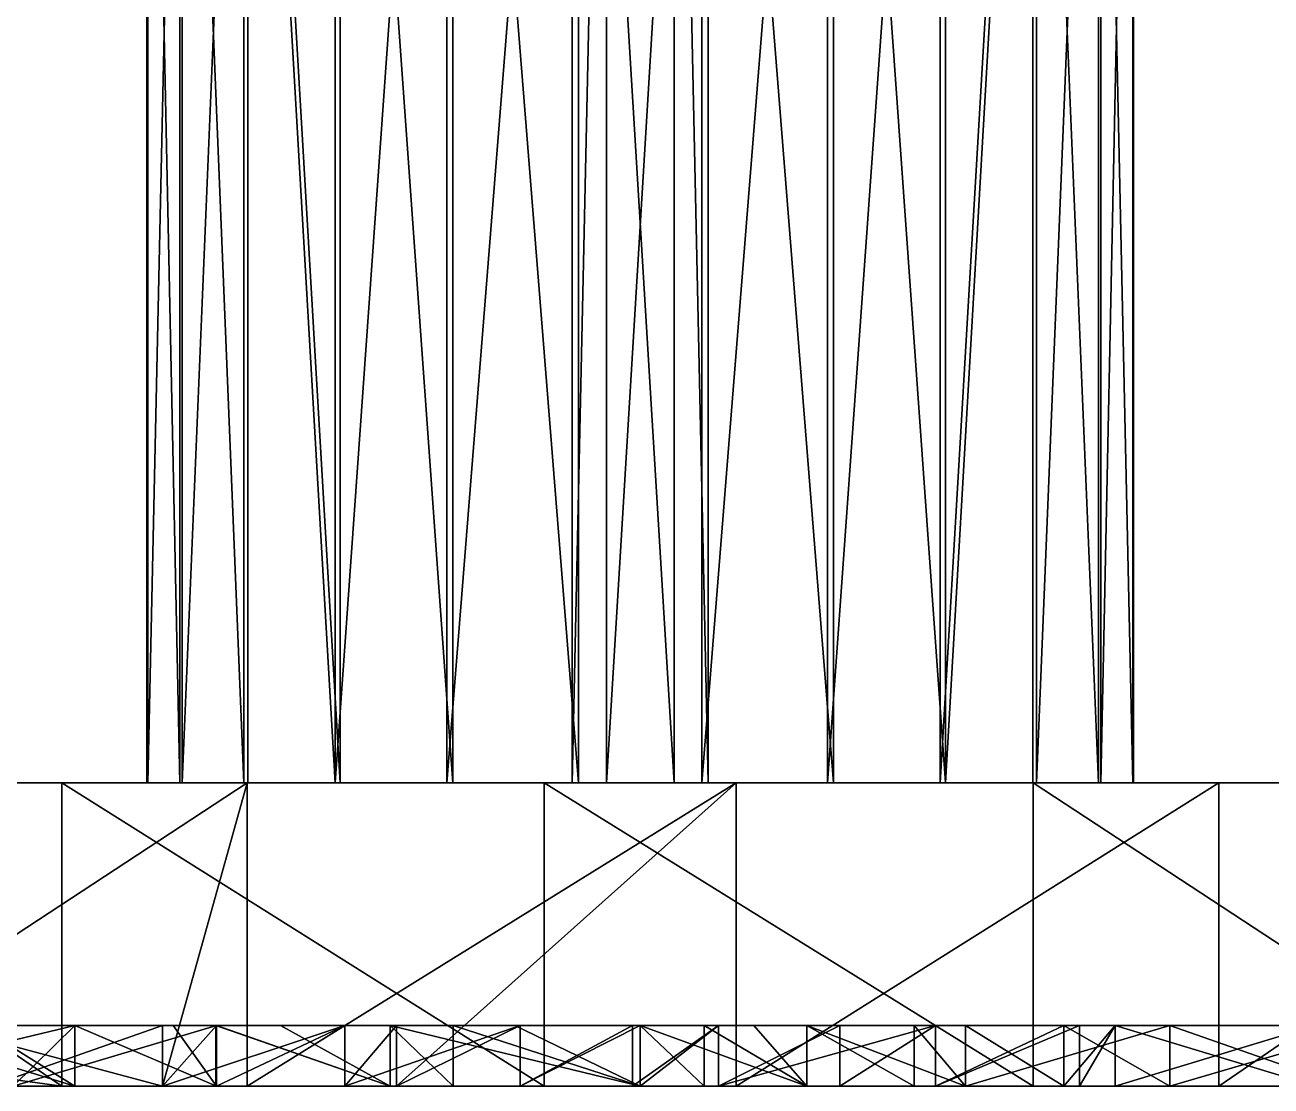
# Model space of a CAD drawing. Extents: x -15.8 to 15.2, y -17.4 to 0.1.
# Drawn here: x -5.42 to 4.87, y -17.4 to -8.64 of the extents above; entities that cross this region are included whole.
import ezdxf

# ---------------------------------------------------------------- set-up
doc = ezdxf.new("R2010")
doc.units = 0
doc.header["$MEASUREMENT"] = 0
doc.layers.add('LAYER14', color=7, linetype='CONTINUOUS')

msp = doc.modelspace()

# ---------------------------------------------------------------- linework, layer by layer
at = {"layer": 'LAYER14'}
for points in [[(-4.145, -14.895, 3.74), (-4.415, -1.88, 2.703), (-4.415, -14.895, 2.703), (-4.145, -14.895, 3.74)], [(-4.415, -1.88, 2.703), (-4.145, -14.895, 3.74), (-4.145, -1.88, 3.74), (-4.415, -1.88, 2.703)], [(-4.415, -14.895, 2.703), (-4.409, -1.88, 1.632), (-4.409, -14.895, 1.632), (-4.415, -14.895, 2.703)], [(-4.409, -1.88, 1.632), (-4.415, -14.895, 2.703), (-4.415, -1.88, 2.703), (-4.409, -1.88, 1.632)], [(-4.409, -14.895, 1.632), (-4.125, -1.88, 0.599), (-4.125, -14.895, 0.599), (-4.409, -14.895, 1.632)], [(-4.125, -1.88, 0.599), (-4.409, -14.895, 1.632), (-4.409, -1.88, 1.632), (-4.125, -1.88, 0.599)], [(-3.615, -14.895, 4.671), (-4.145, -1.88, 3.74), (-4.145, -14.895, 3.74), (-3.615, -14.895, 4.671)], [(-4.145, -1.88, 3.74), (-3.615, -14.895, 4.671), (-3.615, -1.88, 4.671), (-4.145, -1.88, 3.74)], [(-4.125, -14.895, 0.599), (-3.583, -1.88, -0.326), (-3.583, -14.895, -0.326), (-4.125, -14.895, 0.599)], [(-3.583, -1.88, -0.326), (-4.125, -14.895, 0.599), (-4.125, -1.88, 0.599), (-3.583, -1.88, -0.326)], [(-2.862, -14.895, 5.434), (-3.615, -1.88, 4.671), (-3.615, -14.895, 4.671), (-2.862, -14.895, 5.434)], [(-3.615, -1.88, 4.671), (-2.862, -14.895, 5.434), (-2.862, -1.88, 5.434), (-3.615, -1.88, 4.671)], [(-2.82, -14.895, -1.079), (-3.583, -1.88, -0.326), (-2.82, -1.88, -1.079), (-2.82, -14.895, -1.079)], [(-3.583, -1.88, -0.326), (-2.82, -14.895, -1.079), (-3.583, -14.895, -0.326), (-3.583, -1.88, -0.326)], [(-2.862, -14.895, 5.434), (-1.938, -1.88, 5.976), (-2.862, -1.88, 5.434), (-2.862, -14.895, 5.434)], [(-1.938, -1.88, 5.976), (-2.862, -14.895, 5.434), (-1.938, -14.895, 5.976), (-1.938, -1.88, 5.976)], [(-1.889, -14.895, -1.609), (-2.82, -1.88, -1.079), (-1.889, -1.88, -1.609), (-1.889, -14.895, -1.609)], [(-2.82, -1.88, -1.079), (-1.889, -14.895, -1.609), (-2.82, -14.895, -1.079), (-2.82, -1.88, -1.079)], [(-1.938, -14.895, 5.976), (-0.904, -1.88, 6.259), (-1.938, -1.88, 5.976), (-1.938, -14.895, 5.976)], [(-0.904, -1.88, 6.259), (-1.938, -14.895, 5.976), (-0.904, -14.895, 6.259), (-0.904, -1.88, 6.259)], [(-0.852, -14.895, -1.879), (-1.889, -1.88, -1.609), (-0.852, -1.88, -1.879), (-0.852, -14.895, -1.879)], [(-1.889, -1.88, -1.609), (-0.852, -14.895, -1.879), (-1.889, -14.895, -1.609), (-1.889, -1.88, -1.609)], [(-0.904, -14.895, 6.259), (-0.622, -1.88, 6.261), (-0.904, -1.88, 6.259), (-0.904, -14.895, 6.259)], [(-0.622, -1.88, 6.261), (-0.904, -14.895, 6.259), (-0.622, -14.895, 6.261), (-0.622, -1.88, 6.261)], [(-0.063, -14.895, -1.875), (-0.852, -1.88, -1.879), (-0.063, -1.88, -1.875), (-0.063, -14.895, -1.875)], [(-0.852, -1.88, -1.879), (-0.063, -14.895, -1.875), (-0.852, -14.895, -1.879), (-0.852, -1.88, -1.879)], [(-0.622, -14.895, 6.261), (0.167, -1.88, 6.267), (-0.622, -1.88, 6.261), (-0.622, -14.895, 6.261)], [(0.167, -1.88, 6.267), (-0.622, -14.895, 6.261), (0.167, -14.895, 6.267), (0.167, -1.88, 6.267)], [(0.219, -14.895, -1.873), (-0.063, -1.88, -1.875), (0.219, -1.88, -1.873), (0.219, -14.895, -1.873)], [(-0.063, -1.88, -1.875), (0.219, -14.895, -1.873), (-0.063, -14.895, -1.875), (-0.063, -1.88, -1.875)], [(0.167, -14.895, 6.267), (1.204, -1.88, 5.996), (0.167, -1.88, 6.267), (0.167, -14.895, 6.267)], [(1.204, -1.88, 5.996), (0.167, -14.895, 6.267), (1.204, -14.895, 5.996), (1.204, -1.88, 5.996)], [(1.253, -14.895, -1.589), (0.219, -1.88, -1.873), (1.253, -1.88, -1.589), (1.253, -14.895, -1.589)], [(0.219, -1.88, -1.873), (1.253, -14.895, -1.589), (0.219, -14.895, -1.873), (0.219, -1.88, -1.873)], [(1.204, -14.895, 5.996), (2.135, -1.88, 5.466), (1.204, -1.88, 5.996), (1.204, -14.895, 5.996)], [(2.135, -1.88, 5.466), (1.204, -14.895, 5.996), (2.135, -14.895, 5.466), (2.135, -1.88, 5.466)], [(2.177, -14.895, -1.047), (1.253, -1.88, -1.589), (2.177, -1.88, -1.047), (2.177, -14.895, -1.047)], [(1.253, -1.88, -1.589), (2.177, -14.895, -1.047), (1.253, -14.895, -1.589), (1.253, -1.88, -1.589)], [(2.135, -14.895, 5.466), (2.898, -1.88, 4.713), (2.135, -1.88, 5.466), (2.135, -14.895, 5.466)], [(2.898, -1.88, 4.713), (2.135, -14.895, 5.466), (2.898, -14.895, 4.713), (2.898, -1.88, 4.713)], [(2.93, -1.88, -0.284), (2.177, -14.895, -1.047), (2.177, -1.88, -1.047), (2.93, -1.88, -0.284)], [(2.177, -14.895, -1.047), (2.93, -1.88, -0.284), (2.93, -14.895, -0.284), (2.177, -14.895, -1.047)], [(2.898, -1.88, 4.713), (3.44, -14.895, 3.789), (3.44, -1.88, 3.789), (2.898, -1.88, 4.713)], [(3.44, -14.895, 3.789), (2.898, -1.88, 4.713), (2.898, -14.895, 4.713), (3.44, -14.895, 3.789)], [(3.46, -1.88, 0.647), (2.93, -14.895, -0.284), (2.93, -1.88, -0.284), (3.46, -1.88, 0.647)], [(2.93, -14.895, -0.284), (3.46, -1.88, 0.647), (3.46, -14.895, 0.647), (2.93, -14.895, -0.284)], [(3.44, -1.88, 3.789), (3.724, -14.895, 2.755), (3.724, -1.88, 2.755), (3.44, -1.88, 3.789)], [(3.724, -14.895, 2.755), (3.44, -1.88, 3.789), (3.44, -14.895, 3.789), (3.724, -14.895, 2.755)], [(3.73, -1.88, 1.684), (3.46, -14.895, 0.647), (3.46, -1.88, 0.647), (3.73, -1.88, 1.684)], [(3.46, -14.895, 0.647), (3.73, -1.88, 1.684), (3.73, -14.895, 1.684), (3.46, -14.895, 0.647)], [(3.724, -1.88, 2.755), (3.73, -14.895, 1.684), (3.73, -1.88, 1.684), (3.724, -1.88, 2.755)], [(3.73, -14.895, 1.684), (3.724, -1.88, 2.755), (3.724, -14.895, 2.755), (3.73, -14.895, 1.684)], [(-8.778, -14.895, -10.832), (-7.405, -14.895, 16.011), (-5.119, -14.895, -12.571), (-8.778, -14.895, -10.832)], [(-5.119, -17.397, -12.571), (-8.778, -14.895, -10.832), (-5.119, -14.895, -12.571), (-5.119, -17.397, -12.571)], [(-8.778, -14.895, -10.832), (-5.119, -17.397, -12.571), (-8.778, -16.897, -10.832), (-8.778, -14.895, -10.832)], [(-5.119, -14.895, -12.571), (-7.405, -14.895, 16.011), (-4.415, -14.895, 2.703), (-5.119, -14.895, -12.571)], [(-4.415, -14.895, 2.703), (-7.405, -14.895, 16.011), (-3.588, -14.895, 17.368), (-4.415, -14.895, 2.703)], [(-7.405, -17.397, 16.011), (-3.588, -14.895, 17.368), (-7.405, -14.895, 16.011), (-7.405, -17.397, 16.011)], [(-3.588, -14.895, 17.368), (-7.405, -17.397, 16.011), (-4.287, -17.397, 17.12), (-3.588, -14.895, 17.368)], [(-5.119, -14.895, -12.571), (-4.409, -14.895, 1.632), (-1.135, -14.895, -13.304), (-5.119, -14.895, -12.571)], [(-4.409, -14.895, 1.632), (-5.119, -14.895, -12.571), (-4.415, -14.895, 2.703), (-4.409, -14.895, 1.632)], [(-1.135, -17.397, -13.304), (-5.119, -14.895, -12.571), (-1.135, -14.895, -13.304), (-1.135, -17.397, -13.304)], [(-5.119, -14.895, -12.571), (-1.135, -17.397, -13.304), (-5.119, -17.397, -12.571), (-5.119, -14.895, -12.571)], [(-4.415, -14.895, 2.703), (-3.588, -14.895, 17.368), (-4.145, -14.895, 3.74), (-4.415, -14.895, 2.703)], [(-1.135, -14.895, -13.304), (-4.409, -14.895, 1.632), (-4.125, -14.895, 0.599), (-1.135, -14.895, -13.304)], [(-3.588, -17.397, 17.368), (-3.588, -14.895, 17.368), (-4.287, -17.397, 17.12), (-3.588, -17.397, 17.368)], [(-4.145, -14.895, 3.74), (-3.588, -14.895, 17.368), (-3.615, -14.895, 4.671), (-4.145, -14.895, 3.74)], [(-1.135, -14.895, -13.304), (-4.125, -14.895, 0.599), (-3.583, -14.895, -0.326), (-1.135, -14.895, -13.304)], [(-3.615, -14.895, 4.671), (-3.588, -14.895, 17.368), (-2.862, -14.895, 5.434), (-3.615, -14.895, 4.671)], [(-2.862, -14.895, 5.434), (-3.588, -14.895, 17.368), (0.45, -14.895, 17.691), (-2.862, -14.895, 5.434)], [(-3.588, -17.397, 17.368), (0.45, -14.895, 17.691), (-3.588, -14.895, 17.368), (-3.588, -17.397, 17.368)], [(0.45, -14.895, 17.691), (-3.588, -17.397, 17.368), (-2.354, -17.397, 17.467), (0.45, -14.895, 17.691)], [(-1.135, -14.895, -13.304), (-3.583, -14.895, -0.326), (-2.82, -14.895, -1.079), (-1.135, -14.895, -13.304)], [(-2.862, -14.895, 5.434), (0.45, -14.895, 17.691), (-1.938, -14.895, 5.976), (-2.862, -14.895, 5.434)], [(-1.135, -14.895, -13.304), (-2.82, -14.895, -1.079), (-1.889, -14.895, -1.609), (-1.135, -14.895, -13.304)], [(-2.354, -17.397, 17.467), (0.45, -17.397, 17.691), (0.45, -14.895, 17.691), (-2.354, -17.397, 17.467)], [(-1.938, -14.895, 5.976), (0.45, -14.895, 17.691), (-0.904, -14.895, 6.259), (-1.938, -14.895, 5.976)], [(-1.135, -14.895, -13.304), (-1.889, -14.895, -1.609), (-0.852, -14.895, -1.879), (-1.135, -14.895, -13.304)], [(-1.135, -14.895, -13.304), (-0.852, -14.895, -1.879), (2.903, -14.895, -12.981), (-1.135, -14.895, -13.304)], [(2.903, -17.397, -12.981), (-1.135, -14.895, -13.304), (2.903, -14.895, -12.981), (2.903, -17.397, -12.981)], [(-1.135, -14.895, -13.304), (2.903, -17.397, -12.981), (-1.135, -17.397, -13.304), (-1.135, -14.895, -13.304)], [(-0.904, -14.895, 6.259), (0.45, -14.895, 17.691), (-0.622, -14.895, 6.261), (-0.904, -14.895, 6.259)], [(2.903, -14.895, -12.981), (-0.852, -14.895, -1.879), (-0.063, -14.895, -1.875), (2.903, -14.895, -12.981)], [(-0.622, -14.895, 6.261), (0.45, -14.895, 17.691), (0.167, -14.895, 6.267), (-0.622, -14.895, 6.261)], [(2.903, -14.895, -12.981), (-0.063, -14.895, -1.875), (0.219, -14.895, -1.873), (2.903, -14.895, -12.981)], [(0.167, -14.895, 6.267), (0.45, -14.895, 17.691), (1.204, -14.895, 5.996), (0.167, -14.895, 6.267)], [(2.903, -14.895, -12.981), (0.219, -14.895, -1.873), (1.253, -14.895, -1.589), (2.903, -14.895, -12.981)], [(1.204, -14.895, 5.996), (0.45, -14.895, 17.691), (4.434, -14.895, 16.958), (1.204, -14.895, 5.996)], [(0.45, -17.397, 17.691), (4.434, -14.895, 16.958), (0.45, -14.895, 17.691), (0.45, -17.397, 17.691)], [(4.434, -14.895, 16.958), (0.45, -17.397, 17.691), (4.434, -17.397, 16.958), (4.434, -14.895, 16.958)], [(1.204, -14.895, 5.996), (4.434, -14.895, 16.958), (2.135, -14.895, 5.466), (1.204, -14.895, 5.996)], [(2.903, -14.895, -12.981), (1.253, -14.895, -1.589), (2.177, -14.895, -1.047), (2.903, -14.895, -12.981)], [(2.135, -14.895, 5.466), (4.434, -14.895, 16.958), (2.898, -14.895, 4.713), (2.135, -14.895, 5.466)], [(2.903, -14.895, -12.981), (2.177, -14.895, -1.047), (2.93, -14.895, -0.284), (2.903, -14.895, -12.981)], [(2.898, -14.895, 4.713), (4.434, -14.895, 16.958), (3.44, -14.895, 3.789), (2.898, -14.895, 4.713)], [(2.903, -14.895, -12.981), (2.93, -14.895, -0.284), (6.72, -14.895, -11.624), (2.903, -14.895, -12.981)], [(6.72, -17.397, -11.624), (2.903, -14.895, -12.981), (6.72, -14.895, -11.624), (6.72, -17.397, -11.624)], [(2.903, -14.895, -12.981), (6.72, -17.397, -11.624), (2.903, -17.397, -12.981), (2.903, -14.895, -12.981)], [(6.72, -14.895, -11.624), (2.93, -14.895, -0.284), (3.46, -14.895, 0.647), (6.72, -14.895, -11.624)], [(3.44, -14.895, 3.789), (4.434, -14.895, 16.958), (3.724, -14.895, 2.755), (3.44, -14.895, 3.789)], [(6.72, -14.895, -11.624), (3.46, -14.895, 0.647), (3.73, -14.895, 1.684), (6.72, -14.895, -11.624)], [(3.724, -14.895, 2.755), (4.434, -14.895, 16.958), (3.73, -14.895, 1.684), (3.724, -14.895, 2.755)], [(6.72, -14.895, -11.624), (3.73, -14.895, 1.684), (4.434, -14.895, 16.958), (6.72, -14.895, -11.624)], [(6.72, -14.895, -11.624), (4.434, -14.895, 16.958), (8.093, -14.895, 15.218), (6.72, -14.895, -11.624)], [(4.434, -17.397, 16.958), (8.093, -14.895, 15.218), (4.434, -14.895, 16.958), (4.434, -17.397, 16.958)], [(8.093, -14.895, 15.218), (4.434, -17.397, 16.958), (5.233, -17.397, 16.578), (8.093, -14.895, 15.218)], [(-8.778, -16.897, -10.832), (-5.119, -17.397, -12.571), (-8.778, -17.397, -10.832), (-8.778, -16.897, -10.832)], [(-7.342, -16.897, 13.712), (-7.434, -16.897, -9.255), (9.805, -16.897, 10.981), (-7.342, -16.897, 13.712)], [(-7.1, -16.897, -9.511), (9.805, -16.897, 10.981), (-7.434, -16.897, -9.255), (-7.1, -16.897, -9.511)], [(-7.342, -16.897, 13.712), (9.805, -16.897, 10.981), (-7.1, -16.897, 13.898), (-7.342, -16.897, 13.712)], [(-5.816, -16.897, -10.043), (-7.1, -16.897, -11.629), (-5.01, -16.897, -10.377), (-5.816, -16.897, -10.043)], [(-7.1, -16.897, 13.898), (9.805, -16.897, 10.981), (-5.715, -16.897, 14.472), (-7.1, -16.897, 13.898)], [(9.805, -16.897, 10.981), (-7.1, -16.897, -9.511), (-6.649, -16.897, -9.698), (9.805, -16.897, 10.981)], [(-7.1, -17.397, -11.629), (-5.01, -16.897, -10.377), (-7.1, -16.897, -11.629), (-7.1, -17.397, -11.629)], [(-5.01, -16.897, -10.377), (-7.1, -17.397, -11.629), (-5.01, -17.397, -10.377), (-5.01, -16.897, -10.377)], [(-5.816, -16.897, -10.043), (-5.01, -17.397, -10.377), (-6.649, -16.897, -9.698), (-5.816, -16.897, -10.043)], [(-6.649, -16.897, -9.698), (-5.01, -17.397, -10.377), (-6.649, -17.397, -9.698), (-6.649, -16.897, -9.698)], [(9.805, -16.897, 10.981), (-6.649, -16.897, -9.698), (-5.816, -16.897, -10.043), (9.805, -16.897, 10.981)], [(-4.287, -16.897, 15.063), (-6.16, -16.897, 16.454), (-5.715, -16.897, 14.472), (-4.287, -16.897, 15.063)], [(-4.287, -17.397, 15.063), (-6.16, -16.897, 16.454), (-4.287, -16.897, 15.063), (-4.287, -17.397, 15.063)], [(-6.16, -16.897, 16.454), (-4.287, -17.397, 15.063), (-6.16, -17.397, 16.454), (-6.16, -16.897, 16.454)], [(-5.01, -17.397, -10.377), (-5.816, -16.897, -10.043), (-5.01, -16.897, -10.377), (-5.01, -17.397, -10.377)], [(9.805, -16.897, 10.981), (-5.816, -16.897, -10.043), (-5.01, -16.897, -10.377), (9.805, -16.897, 10.981)], [(-5.715, -17.397, 14.472), (-4.287, -16.897, 15.063), (-5.715, -16.897, 14.472), (-5.715, -17.397, 14.472)], [(-4.287, -16.897, 15.063), (-5.715, -17.397, 14.472), (-4.287, -17.397, 15.063), (-4.287, -16.897, 15.063)], [(-5.715, -16.897, 14.472), (9.805, -16.897, 10.981), (-4.287, -16.897, 15.063), (-5.715, -16.897, 14.472)], [(-5.01, -16.897, -10.377), (-5.521, -17.397, -12.38), (-5.521, -16.897, -12.38), (-5.01, -16.897, -10.377)], [(-5.521, -17.397, -12.38), (-5.01, -16.897, -10.377), (-5.01, -17.397, -10.377), (-5.521, -17.397, -12.38)], [(-3.84, -16.897, -10.861), (-5.01, -16.897, -10.377), (-5.521, -16.897, -12.38), (-3.84, -16.897, -10.861)], [(-5.521, -17.397, -12.38), (-3.84, -16.897, -10.861), (-5.521, -16.897, -12.38), (-5.521, -17.397, -12.38)], [(-3.84, -16.897, -10.861), (-5.521, -17.397, -12.38), (-3.84, -17.397, -10.861), (-3.84, -16.897, -10.861)], [(9.805, -16.897, 10.981), (-5.01, -16.897, -10.377), (-4.2, -16.897, -10.713), (9.805, -16.897, 10.981)], [(-4.2, -16.897, -10.713), (-3.84, -17.397, -10.861), (-5.01, -16.897, -10.377), (-4.2, -16.897, -10.713)], [(-5.01, -16.897, -10.377), (-3.84, -17.397, -10.861), (-5.01, -17.397, -10.377), (-5.01, -16.897, -10.377)], [(-5.01, -16.897, -10.377), (-3.84, -16.897, -10.861), (-4.2, -16.897, -10.713), (-5.01, -16.897, -10.377)], [(-4.287, -16.897, 15.063), (9.805, -16.897, 10.981), (-3.84, -16.897, 15.249), (-4.287, -16.897, 15.063)], [(-3.84, -16.897, 15.249), (-4.287, -16.897, 17.12), (-4.287, -16.897, 15.063), (-3.84, -16.897, 15.249)], [(-4.287, -16.897, 17.12), (-3.84, -16.897, 15.249), (-2.78, -16.897, 15.388), (-4.287, -16.897, 17.12)], [(-4.287, -17.397, 17.12), (-2.78, -16.897, 15.388), (-2.78, -17.397, 15.388), (-4.287, -17.397, 17.12)], [(-2.78, -16.897, 15.388), (-4.287, -17.397, 17.12), (-4.287, -16.897, 17.12), (-2.78, -16.897, 15.388)], [(-4.287, -16.897, 17.12), (-4.287, -17.397, 15.063), (-4.287, -16.897, 15.063), (-4.287, -16.897, 17.12)], [(-4.287, -17.397, 15.063), (-4.287, -16.897, 17.12), (-4.287, -17.397, 17.12), (-4.287, -17.397, 15.063)], [(-4.287, -17.397, 15.063), (-3.84, -16.897, 15.249), (-4.287, -16.897, 15.063), (-4.287, -17.397, 15.063)], [(-3.84, -16.897, 15.249), (-4.287, -17.397, 15.063), (-3.84, -17.397, 15.249), (-3.84, -16.897, 15.249)], [(9.805, -16.897, 10.981), (-4.2, -16.897, -10.713), (-3.84, -16.897, -10.861), (9.805, -16.897, 10.981)], [(-3.84, -17.397, -10.861), (-4.2, -16.897, -10.713), (-3.84, -16.897, -10.861), (-3.84, -17.397, -10.861)], [(-3.847, -16.897, -12.805), (-3.312, -16.897, -10.931), (-3.84, -16.897, -10.861), (-3.847, -16.897, -12.805)], [(-3.312, -16.897, -10.931), (-3.847, -16.897, -12.805), (-2.407, -16.897, -11.05), (-3.312, -16.897, -10.931)], [(-3.84, -16.897, -10.861), (-3.847, -17.397, -12.805), (-3.847, -16.897, -12.805), (-3.84, -16.897, -10.861)], [(-3.847, -17.397, -12.805), (-3.84, -16.897, -10.861), (-3.84, -17.397, -10.861), (-3.847, -17.397, -12.805)], [(-2.407, -17.397, -11.05), (-3.847, -16.897, -12.805), (-3.847, -17.397, -12.805), (-2.407, -17.397, -11.05)], [(-3.847, -16.897, -12.805), (-2.407, -17.397, -11.05), (-2.407, -16.897, -11.05), (-3.847, -16.897, -12.805)], [(-3.312, -16.897, -10.931), (-2.407, -17.397, -11.05), (-3.84, -16.897, -10.861), (-3.312, -16.897, -10.931)], [(-3.84, -16.897, -10.861), (-2.407, -17.397, -11.05), (-3.84, -17.397, -10.861), (-3.84, -16.897, -10.861)], [(-3.84, -16.897, 15.249), (9.805, -16.897, 10.981), (-2.78, -16.897, 15.388), (-3.84, -16.897, 15.249)], [(9.805, -16.897, 10.981), (-3.84, -16.897, -10.861), (-3.312, -16.897, -10.931), (9.805, -16.897, 10.981)], [(-3.84, -17.397, 15.249), (-2.78, -16.897, 15.388), (-3.84, -16.897, 15.249), (-3.84, -17.397, 15.249)], [(-2.78, -16.897, 15.388), (-3.84, -17.397, 15.249), (-2.78, -17.397, 15.388), (-2.78, -16.897, 15.388)], [(-2.407, -17.397, -11.05), (-3.312, -16.897, -10.931), (-2.407, -16.897, -11.05), (-2.407, -17.397, -11.05)], [(9.805, -16.897, 10.981), (-3.312, -16.897, -10.931), (-2.407, -16.897, -11.05), (9.805, -16.897, 10.981)], [(-2.78, -17.397, 15.388), (-1.335, -16.897, 15.578), (-2.78, -16.897, 15.388), (-2.78, -17.397, 15.388)], [(-1.335, -16.897, 15.578), (-2.78, -17.397, 15.388), (-1.335, -17.397, 15.578), (-1.335, -16.897, 15.578)], [(-2.78, -16.897, 15.388), (9.805, -16.897, 10.981), (-1.335, -16.897, 15.578), (-2.78, -16.897, 15.388)], [(-1.335, -16.897, 15.578), (-2.354, -16.897, 17.467), (-2.78, -16.897, 15.388), (-1.335, -16.897, 15.578)], [(-2.354, -16.897, 17.467), (-2.78, -17.397, 15.388), (-2.78, -16.897, 15.388), (-2.354, -16.897, 17.467)], [(-2.78, -17.397, 15.388), (-2.354, -16.897, 17.467), (-2.354, -17.397, 17.467), (-2.78, -17.397, 15.388)], [(9.805, -16.897, 10.981), (-2.407, -16.897, -11.05), (-1.379, -16.897, -11.186), (9.805, -16.897, 10.981)], [(-1.887, -16.897, -13.166), (-1.379, -16.897, -11.186), (-2.407, -16.897, -11.05), (-1.887, -16.897, -13.166)], [(-1.379, -16.897, -11.186), (-0.342, -17.397, -11.322), (-2.407, -16.897, -11.05), (-1.379, -16.897, -11.186)], [(-2.407, -16.897, -11.05), (-0.342, -17.397, -11.322), (-2.407, -17.397, -11.05), (-2.407, -16.897, -11.05)], [(-2.407, -16.897, -11.05), (-1.887, -17.397, -13.166), (-1.887, -16.897, -13.166), (-2.407, -16.897, -11.05)], [(-1.887, -17.397, -13.166), (-2.407, -16.897, -11.05), (-2.407, -17.397, -11.05), (-1.887, -17.397, -13.166)], [(-2.354, -17.397, 17.467), (-1.335, -16.897, 15.578), (-1.335, -17.397, 15.578), (-2.354, -17.397, 17.467)], [(-1.335, -16.897, 15.578), (-2.354, -17.397, 17.467), (-2.354, -16.897, 17.467), (-1.335, -16.897, 15.578)], [(-1.379, -16.897, -11.186), (-1.887, -16.897, -13.166), (-0.342, -16.897, -11.322), (-1.379, -16.897, -11.186)], [(-0.342, -17.397, -11.322), (-1.887, -16.897, -13.166), (-1.887, -17.397, -13.166), (-0.342, -17.397, -11.322)], [(-1.887, -16.897, -13.166), (-0.342, -17.397, -11.322), (-0.342, -16.897, -11.322), (-1.887, -16.897, -13.166)], [(9.805, -16.897, 10.981), (-1.379, -16.897, -11.186), (-0.342, -16.897, -11.322), (9.805, -16.897, 10.981)], [(-0.342, -17.397, -11.322), (-1.379, -16.897, -11.186), (-0.342, -16.897, -11.322), (-0.342, -17.397, -11.322)], [(-1.335, -16.897, 15.578), (9.805, -16.897, 10.981), (-0.342, -16.897, 15.709), (-1.335, -16.897, 15.578)], [(-0.342, -16.897, 15.709), (-0.407, -16.897, 17.623), (-1.335, -16.897, 15.578), (-0.342, -16.897, 15.709)], [(-0.407, -16.897, 17.623), (-1.335, -17.397, 15.578), (-1.335, -16.897, 15.578), (-0.407, -16.897, 17.623)], [(-1.335, -17.397, 15.578), (-0.407, -16.897, 17.623), (-0.407, -17.397, 17.623), (-1.335, -17.397, 15.578)], [(-1.335, -17.397, 15.578), (-0.342, -16.897, 15.709), (-1.335, -16.897, 15.578), (-1.335, -17.397, 15.578)], [(-0.342, -16.897, 15.709), (-1.335, -17.397, 15.578), (-0.342, -17.397, 15.709), (-0.342, -16.897, 15.709)], [(-0.407, -16.897, 17.623), (-0.342, -16.897, 15.709), (0.303, -16.897, 15.624), (-0.407, -16.897, 17.623)], [(-0.407, -17.397, 17.623), (0.303, -16.897, 15.624), (0.303, -17.397, 15.624), (-0.407, -17.397, 17.623)], [(0.303, -16.897, 15.624), (-0.407, -17.397, 17.623), (-0.407, -16.897, 17.623), (0.303, -16.897, 15.624)], [(0.595, -16.897, -11.199), (1.034, -17.397, -11.141), (-0.342, -16.897, -11.322), (0.595, -16.897, -11.199)], [(-0.342, -16.897, -11.322), (1.034, -17.397, -11.141), (-0.342, -17.397, -11.322), (-0.342, -16.897, -11.322)], [(-0.342, -16.897, 15.709), (9.805, -16.897, 10.981), (0.303, -16.897, 15.624), (-0.342, -16.897, 15.709)], [(9.805, -16.897, 10.981), (-0.342, -16.897, -11.322), (0.595, -16.897, -11.199), (9.805, -16.897, 10.981)], [(0.186, -16.897, -13.198), (0.595, -16.897, -11.199), (-0.342, -16.897, -11.322), (0.186, -16.897, -13.198)], [(-0.342, -16.897, -11.322), (0.186, -17.397, -13.198), (0.186, -16.897, -13.198), (-0.342, -16.897, -11.322)], [(0.186, -17.397, -13.198), (-0.342, -16.897, -11.322), (-0.342, -17.397, -11.322), (0.186, -17.397, -13.198)], [(-0.342, -17.397, 15.709), (0.303, -16.897, 15.624), (-0.342, -16.897, 15.709), (-0.342, -17.397, 15.709)], [(0.303, -16.897, 15.624), (-0.342, -17.397, 15.709), (0.303, -17.397, 15.624), (0.303, -16.897, 15.624)], [(0.595, -16.897, -11.199), (0.186, -16.897, -13.198), (1.034, -16.897, -11.141), (0.595, -16.897, -11.199)], [(1.034, -17.397, -11.141), (0.186, -16.897, -13.198), (0.186, -17.397, -13.198), (1.034, -17.397, -11.141)], [(0.186, -16.897, -13.198), (1.034, -17.397, -11.141), (1.034, -16.897, -11.141), (0.186, -16.897, -13.198)], [(0.303, -17.397, 15.624), (2.095, -16.897, 15.388), (0.303, -16.897, 15.624), (0.303, -17.397, 15.624)], [(2.095, -16.897, 15.388), (0.303, -17.397, 15.624), (2.095, -17.397, 15.388), (2.095, -16.897, 15.388)], [(0.303, -16.897, 15.624), (9.805, -16.897, 10.981), (2.095, -16.897, 15.388), (0.303, -16.897, 15.624)], [(2.095, -16.897, 15.388), (1.305, -16.897, 17.534), (0.303, -16.897, 15.624), (2.095, -16.897, 15.388)], [(1.305, -16.897, 17.534), (0.303, -17.397, 15.624), (0.303, -16.897, 15.624), (1.305, -16.897, 17.534)], [(0.303, -17.397, 15.624), (1.305, -16.897, 17.534), (1.305, -17.397, 17.534), (0.303, -17.397, 15.624)], [(1.034, -17.397, -11.141), (0.595, -16.897, -11.199), (1.034, -16.897, -11.141), (1.034, -17.397, -11.141)], [(9.805, -16.897, 10.981), (0.595, -16.897, -11.199), (1.034, -16.897, -11.141), (9.805, -16.897, 10.981)], [(9.805, -16.897, 10.981), (1.034, -16.897, -11.141), (2.344, -16.897, -10.968), (9.805, -16.897, 10.981)], [(2.344, -16.897, -10.968), (1.034, -16.897, -11.141), (1.918, -16.897, -13.06), (2.344, -16.897, -10.968)], [(1.034, -16.897, -11.141), (1.918, -17.397, -13.06), (1.918, -16.897, -13.06), (1.034, -16.897, -11.141)], [(1.918, -17.397, -13.06), (1.034, -16.897, -11.141), (1.034, -17.397, -11.141), (1.918, -17.397, -13.06)], [(2.344, -17.397, -10.968), (1.034, -16.897, -11.141), (2.344, -16.897, -10.968), (2.344, -17.397, -10.968)], [(1.034, -16.897, -11.141), (2.344, -17.397, -10.968), (1.034, -17.397, -11.141), (1.034, -16.897, -11.141)], [(1.305, -17.397, 17.534), (2.095, -16.897, 15.388), (2.095, -17.397, 15.388), (1.305, -17.397, 17.534)], [(2.095, -16.897, 15.388), (1.305, -17.397, 17.534), (1.305, -16.897, 17.534), (2.095, -16.897, 15.388)], [(2.344, -17.397, -10.968), (1.918, -16.897, -13.06), (1.918, -17.397, -13.06), (2.344, -17.397, -10.968)], [(1.918, -16.897, -13.06), (2.344, -17.397, -10.968), (2.344, -16.897, -10.968), (1.918, -16.897, -13.06)], [(2.095, -16.897, 15.388), (9.805, -16.897, 10.981), (3.156, -16.897, 15.249), (2.095, -16.897, 15.388)], [(3.156, -16.897, 15.249), (3.285, -16.897, 17.169), (2.095, -16.897, 15.388), (3.156, -16.897, 15.249)], [(3.285, -16.897, 17.169), (2.095, -17.397, 15.388), (2.095, -16.897, 15.388), (3.285, -16.897, 17.169)], [(2.095, -17.397, 15.388), (3.285, -16.897, 17.169), (3.285, -17.397, 17.169), (2.095, -17.397, 15.388)], [(2.095, -17.397, 15.388), (3.156, -16.897, 15.249), (2.095, -16.897, 15.388), (2.095, -17.397, 15.388)], [(3.156, -16.897, 15.249), (2.095, -17.397, 15.388), (3.156, -17.397, 15.249), (3.156, -16.897, 15.249)], [(9.805, -16.897, 10.981), (2.344, -16.897, -10.968), (3.156, -16.897, -10.861), (9.805, -16.897, 10.981)], [(4.029, -16.897, -12.581), (3.156, -16.897, -10.861), (2.344, -16.897, -10.968), (4.029, -16.897, -12.581)], [(2.344, -17.397, -10.968), (4.029, -16.897, -12.581), (2.344, -16.897, -10.968), (2.344, -17.397, -10.968)], [(4.029, -16.897, -12.581), (2.344, -17.397, -10.968), (4.029, -17.397, -12.581), (4.029, -16.897, -12.581)], [(3.156, -17.397, -10.861), (2.344, -16.897, -10.968), (3.156, -16.897, -10.861), (3.156, -17.397, -10.861)], [(2.344, -16.897, -10.968), (3.156, -17.397, -10.861), (2.344, -17.397, -10.968), (2.344, -16.897, -10.968)], [(3.156, -16.897, 15.249), (9.805, -16.897, 10.981), (3.578, -16.897, 15.074), (3.156, -16.897, 15.249)], [(9.805, -16.897, 10.981), (3.156, -16.897, -10.861), (4.029, -16.897, -10.5), (9.805, -16.897, 10.981)], [(3.156, -16.897, -10.861), (4.029, -16.897, -12.581), (4.029, -16.897, -10.5), (3.156, -16.897, -10.861)], [(4.029, -17.397, -10.5), (3.156, -16.897, -10.861), (4.029, -16.897, -10.5), (4.029, -17.397, -10.5)], [(3.156, -16.897, -10.861), (4.029, -17.397, -10.5), (3.156, -17.397, -10.861), (3.156, -16.897, -10.861)], [(3.285, -16.897, 17.169), (3.156, -16.897, 15.249), (3.578, -16.897, 15.074), (3.285, -16.897, 17.169)], [(3.156, -17.397, 15.249), (3.578, -16.897, 15.074), (3.156, -16.897, 15.249), (3.156, -17.397, 15.249)], [(3.578, -16.897, 15.074), (3.156, -17.397, 15.249), (3.578, -17.397, 15.074), (3.578, -16.897, 15.074)], [(3.285, -17.397, 17.169), (3.578, -16.897, 15.074), (3.578, -17.397, 15.074), (3.285, -17.397, 17.169)], [(3.578, -16.897, 15.074), (3.285, -17.397, 17.169), (3.285, -16.897, 17.169), (3.578, -16.897, 15.074)], [(3.578, -17.397, 15.074), (5.233, -16.897, 14.388), (3.578, -16.897, 15.074), (3.578, -17.397, 15.074)], [(5.233, -16.897, 14.388), (3.578, -17.397, 15.074), (5.233, -17.397, 14.388), (5.233, -16.897, 14.388)], [(3.578, -16.897, 15.074), (9.805, -16.897, 10.981), (5.233, -16.897, 14.388), (3.578, -16.897, 15.074)], [(5.233, -16.897, 16.578), (3.578, -16.897, 15.074), (5.233, -16.897, 14.388), (5.233, -16.897, 16.578)], [(5.233, -17.397, 16.578), (3.578, -16.897, 15.074), (5.233, -16.897, 16.578), (5.233, -17.397, 16.578)], [(3.578, -16.897, 15.074), (5.233, -17.397, 16.578), (3.578, -17.397, 15.074), (3.578, -16.897, 15.074)], [(5.462, -17.397, -9.906), (4.029, -16.897, -10.5), (5.462, -16.897, -9.906), (5.462, -17.397, -9.906)], [(4.029, -16.897, -10.5), (5.462, -17.397, -9.906), (4.029, -17.397, -10.5), (4.029, -16.897, -10.5)], [(9.805, -16.897, 10.981), (4.029, -16.897, -10.5), (5.462, -16.897, -9.906), (9.805, -16.897, 10.981)], [(5.742, -16.897, -11.972), (5.462, -16.897, -9.906), (4.029, -16.897, -10.5), (5.742, -16.897, -11.972)], [(4.029, -17.397, -10.5), (5.742, -16.897, -11.972), (4.029, -16.897, -10.5), (4.029, -17.397, -10.5)], [(5.742, -16.897, -11.972), (4.029, -17.397, -10.5), (5.742, -17.397, -11.972), (5.742, -16.897, -11.972)], [(4.029, -17.397, -10.5), (4.029, -16.897, -12.581), (4.029, -17.397, -12.581), (4.029, -17.397, -10.5)], [(4.029, -16.897, -12.581), (4.029, -17.397, -10.5), (4.029, -16.897, -10.5), (4.029, -16.897, -12.581)], [(-8.778, -17.397, -10.832), (-5.119, -17.397, -12.571), (-5.521, -17.397, -12.38), (-8.778, -17.397, -10.832)], [(-4.287, -17.397, 17.12), (-7.405, -17.397, 16.011), (-6.16, -17.397, 16.454), (-4.287, -17.397, 17.12)], [(-5.01, -17.397, -10.377), (-7.1, -17.397, -11.629), (-5.521, -17.397, -12.38), (-5.01, -17.397, -10.377)], [(-5.715, -17.397, 14.472), (-6.649, -17.397, -9.698), (-5.01, -17.397, -10.377), (-5.715, -17.397, 14.472)], [(-4.287, -17.397, 17.12), (-6.16, -17.397, 16.454), (-4.287, -17.397, 15.063), (-4.287, -17.397, 17.12)], [(-5.715, -17.397, 14.472), (-5.01, -17.397, -10.377), (-4.287, -17.397, 15.063), (-5.715, -17.397, 14.472)], [(-5.119, -17.397, -12.571), (-3.84, -17.397, -10.861), (-5.521, -17.397, -12.38), (-5.119, -17.397, -12.571)], [(-5.119, -17.397, -12.571), (-1.135, -17.397, -13.304), (-1.887, -17.397, -13.166), (-5.119, -17.397, -12.571)], [(-5.119, -17.397, -12.571), (-1.887, -17.397, -13.166), (-3.847, -17.397, -12.805), (-5.119, -17.397, -12.571)], [(-3.84, -17.397, -10.861), (-5.119, -17.397, -12.571), (-3.847, -17.397, -12.805), (-3.84, -17.397, -10.861)], [(-4.287, -17.397, 15.063), (-5.01, -17.397, -10.377), (-3.84, -17.397, -10.861), (-4.287, -17.397, 15.063)], [(-2.78, -17.397, 15.388), (-3.588, -17.397, 17.368), (-4.287, -17.397, 17.12), (-2.78, -17.397, 15.388)], [(-4.287, -17.397, 15.063), (-3.84, -17.397, -10.861), (-3.84, -17.397, 15.249), (-4.287, -17.397, 15.063)], [(-1.887, -17.397, -13.166), (-2.407, -17.397, -11.05), (-3.847, -17.397, -12.805), (-1.887, -17.397, -13.166)], [(-3.84, -17.397, 15.249), (-3.84, -17.397, -10.861), (-2.78, -17.397, 15.388), (-3.84, -17.397, 15.249)], [(-2.78, -17.397, 15.388), (-3.84, -17.397, -10.861), (-2.407, -17.397, -11.05), (-2.78, -17.397, 15.388)], [(-3.588, -17.397, 17.368), (-2.78, -17.397, 15.388), (-2.354, -17.397, 17.467), (-3.588, -17.397, 17.368)], [(-2.78, -17.397, 15.388), (-2.407, -17.397, -11.05), (-1.335, -17.397, 15.578), (-2.78, -17.397, 15.388)], [(-1.335, -17.397, 15.578), (-2.407, -17.397, -11.05), (-0.342, -17.397, -11.322), (-1.335, -17.397, 15.578)], [(0.45, -17.397, 17.691), (-2.354, -17.397, 17.467), (-0.407, -17.397, 17.623), (0.45, -17.397, 17.691)], [(-0.407, -17.397, 17.623), (-2.354, -17.397, 17.467), (-1.335, -17.397, 15.578), (-0.407, -17.397, 17.623)], [(-1.135, -17.397, -13.304), (-0.342, -17.397, -11.322), (-1.887, -17.397, -13.166), (-1.135, -17.397, -13.304)], [(-1.335, -17.397, 15.578), (-0.342, -17.397, -11.322), (-0.342, -17.397, 15.709), (-1.335, -17.397, 15.578)], [(-1.135, -17.397, -13.304), (2.903, -17.397, -12.981), (2.549, -17.397, -13.009), (-1.135, -17.397, -13.304)], [(-1.135, -17.397, -13.304), (2.549, -17.397, -13.009), (1.918, -17.397, -13.06), (-1.135, -17.397, -13.304)], [(-1.135, -17.397, -13.304), (1.918, -17.397, -13.06), (1.281, -17.397, -13.111), (-1.135, -17.397, -13.304)], [(-1.135, -17.397, -13.304), (1.281, -17.397, -13.111), (0.595, -17.397, -13.166), (-1.135, -17.397, -13.304)], [(-1.135, -17.397, -13.304), (0.595, -17.397, -13.166), (0.186, -17.397, -13.198), (-1.135, -17.397, -13.304)], [(-1.135, -17.397, -13.304), (0.186, -17.397, -13.198), (-0.342, -17.397, -13.241), (-1.135, -17.397, -13.304)], [(-0.342, -17.397, -11.322), (-1.135, -17.397, -13.304), (-0.342, -17.397, -13.241), (-0.342, -17.397, -11.322)], [(0.303, -17.397, 15.624), (0.45, -17.397, 17.691), (-0.407, -17.397, 17.623), (0.303, -17.397, 15.624)], [(-0.342, -17.397, -11.322), (-0.342, -17.397, -13.241), (0.186, -17.397, -13.198), (-0.342, -17.397, -11.322)], [(-0.342, -17.397, 15.709), (-0.342, -17.397, -11.322), (1.034, -17.397, -11.141), (-0.342, -17.397, 15.709)], [(-0.342, -17.397, 15.709), (1.034, -17.397, -11.141), (0.303, -17.397, 15.624), (-0.342, -17.397, 15.709)], [(0.595, -17.397, -13.166), (1.034, -17.397, -11.141), (0.186, -17.397, -13.198), (0.595, -17.397, -13.166)], [(0.45, -17.397, 17.691), (0.303, -17.397, 15.624), (1.305, -17.397, 17.534), (0.45, -17.397, 17.691)], [(0.303, -17.397, 15.624), (1.034, -17.397, -11.141), (2.095, -17.397, 15.388), (0.303, -17.397, 15.624)], [(4.434, -17.397, 16.958), (0.45, -17.397, 17.691), (1.305, -17.397, 17.534), (4.434, -17.397, 16.958)], [(1.034, -17.397, -11.141), (0.595, -17.397, -13.166), (1.281, -17.397, -13.111), (1.034, -17.397, -11.141)], [(1.034, -17.397, -11.141), (1.281, -17.397, -13.111), (1.918, -17.397, -13.06), (1.034, -17.397, -11.141)], [(2.095, -17.397, 15.388), (1.034, -17.397, -11.141), (2.344, -17.397, -10.968), (2.095, -17.397, 15.388)], [(4.434, -17.397, 16.958), (1.305, -17.397, 17.534), (3.285, -17.397, 17.169), (4.434, -17.397, 16.958)], [(3.285, -17.397, 17.169), (1.305, -17.397, 17.534), (2.095, -17.397, 15.388), (3.285, -17.397, 17.169)], [(2.549, -17.397, -13.009), (2.344, -17.397, -10.968), (1.918, -17.397, -13.06), (2.549, -17.397, -13.009)], [(2.095, -17.397, 15.388), (2.344, -17.397, -10.968), (3.156, -17.397, 15.249), (2.095, -17.397, 15.388)], [(2.344, -17.397, -10.968), (2.549, -17.397, -13.009), (4.029, -17.397, -12.581), (2.344, -17.397, -10.968)], [(3.156, -17.397, 15.249), (2.344, -17.397, -10.968), (3.156, -17.397, -10.861), (3.156, -17.397, 15.249)], [(4.029, -17.397, -12.581), (2.549, -17.397, -13.009), (2.903, -17.397, -12.981), (4.029, -17.397, -12.581)], [(2.903, -17.397, -12.981), (6.72, -17.397, -11.624), (5.742, -17.397, -11.972), (2.903, -17.397, -12.981)], [(2.903, -17.397, -12.981), (5.742, -17.397, -11.972), (4.029, -17.397, -12.581), (2.903, -17.397, -12.981)], [(3.156, -17.397, 15.249), (3.156, -17.397, -10.861), (3.578, -17.397, 15.074), (3.156, -17.397, 15.249)], [(3.578, -17.397, 15.074), (3.156, -17.397, -10.861), (4.029, -17.397, -10.5), (3.578, -17.397, 15.074)], [(3.578, -17.397, 15.074), (4.434, -17.397, 16.958), (3.285, -17.397, 17.169), (3.578, -17.397, 15.074)], [(4.434, -17.397, 16.958), (3.578, -17.397, 15.074), (5.233, -17.397, 16.578), (4.434, -17.397, 16.958)], [(3.578, -17.397, 15.074), (4.029, -17.397, -10.5), (5.233, -17.397, 14.388), (3.578, -17.397, 15.074)], [(5.742, -17.397, -11.972), (4.029, -17.397, -10.5), (4.029, -17.397, -12.581), (5.742, -17.397, -11.972)], [(5.233, -17.397, 14.388), (4.029, -17.397, -10.5), (5.462, -17.397, -9.906), (5.233, -17.397, 14.388)]]:
    msp.add_3dface(points, dxfattribs=at)

doc.saveas('drawing.dxf')
